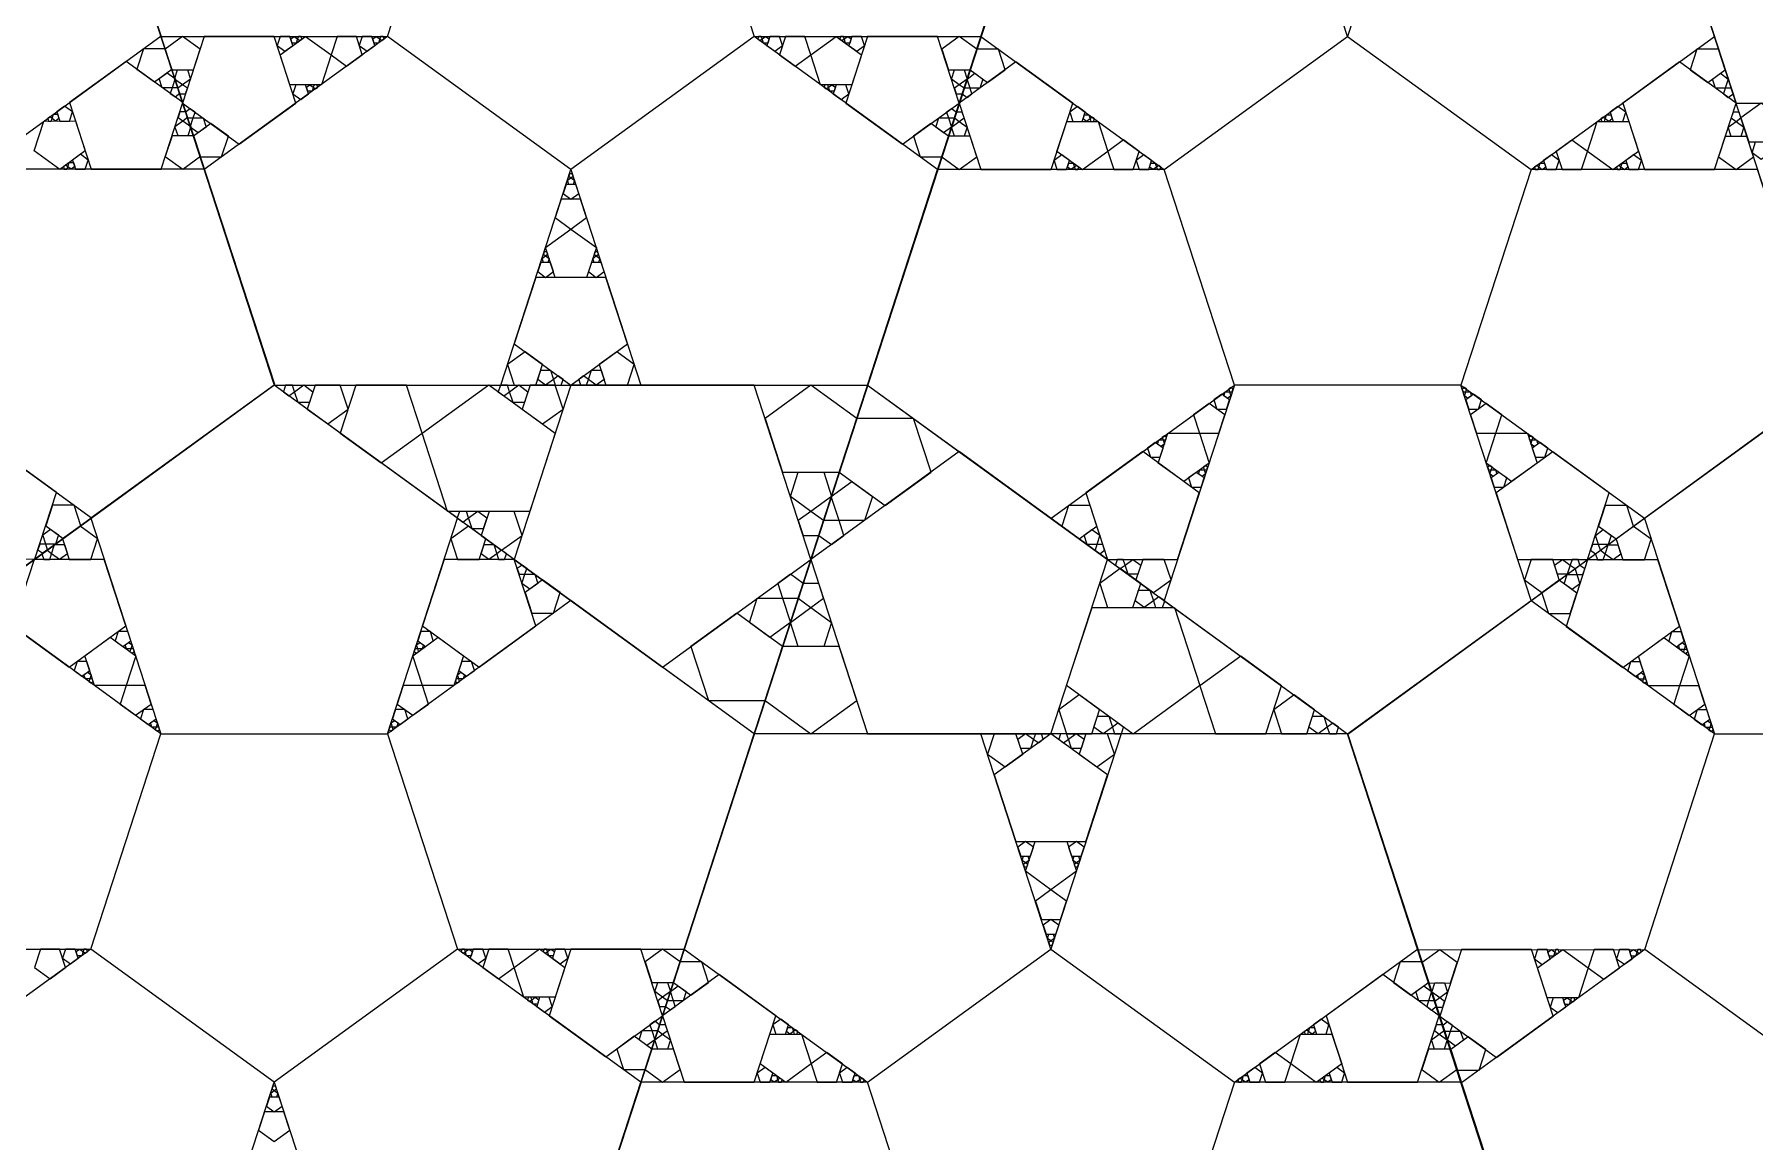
# Model space of a CAD drawing. Header units: inches. Extents: x -578 to 126, y -85 to 118.
# Drawn here: x -266.69 to -247.7, y -57.02 to -44.79 of the extents above; entities that cross this region are included whole.
import ezdxf

# ---------------------------------------------------------------- set-up
doc = ezdxf.new("R2010")
doc.units = ezdxf.units.IN
doc.header["$MEASUREMENT"] = 0
doc.layers.add('drawing', color=7, linetype='Continuous')

msp = doc.modelspace()

# ---------------------------------------------------------------- linework, layer by layer
for points in [[(-266.071, -42.43), (-264.047, -48.661), (-269.347, -52.512), (-274.647, -48.661), (-272.622, -42.43)], [(-262.795, -44.81), (-262.022, -42.43), (-259.52, -42.43), (-258.747, -44.81), (-260.771, -46.281)], [(-255.471, -42.43), (-238.32, -42.43), (-233.02, -58.742), (-246.895, -68.823), (-260.771, -58.742)], [(-250.944, -48.661), (-253.446, -48.661), (-254.219, -46.281), (-252.195, -44.81), (-250.17, -46.281)], [(-241.595, -52.512), (-243.619, -58.743), (-250.171, -58.743), (-252.195, -52.512), (-246.895, -48.661)], [(-265.298, -52.512), (-262.795, -52.512), (-262.022, -54.891), (-264.047, -56.362), (-266.071, -54.891)], [(-245.641, -52.512), (-244.866, -54.891), (-246.889, -56.364), (-248.915, -54.895), (-248.144, -52.515)], [(-253.446, -56.363), (-254.22, -58.742), (-256.722, -58.742), (-257.495, -56.362), (-255.471, -54.892)]]:
    msp.add_lwpolyline(points, close=True)
at = {"layer": 'drawing'}
for points in [[(-255.471, -42.43), (-269.347, -32.349), (-283.223, -42.43), (-277.922, -58.742), (-260.771, -58.742)], [(-269.347, -32.349), (-283.222, -42.43), (-277.922, -58.742), (-260.771, -58.742), (-255.471, -42.43)], [(-264.047, -48.661), (-257.495, -48.661), (-255.471, -42.43), (-260.771, -38.58), (-266.071, -42.43)], [(-264.047, -48.661), (-257.495, -48.661), (-255.471, -42.43), (-260.771, -38.58), (-266.071, -42.43)], [(-262.022, -42.43), (-264.047, -40.959), (-266.071, -42.43), (-265.298, -44.81), (-262.795, -44.81)], [(-258.747, -44.81), (-256.244, -44.81), (-255.471, -42.43), (-257.495, -40.959), (-259.52, -42.43)], [(-272.623, -42.432), (-274.641, -48.665), (-269.337, -52.51), (-264.041, -48.654), (-266.072, -42.425)], [(-267.319, -46.277), (-265.296, -44.804), (-266.072, -42.425), (-268.574, -42.428), (-269.345, -44.809)], [(-238.319, -42.431), (-255.47, -42.43), (-260.771, -58.742), (-246.895, -68.824), (-233.019, -58.743)], [(-246.895, -48.661), (-248.919, -42.431), (-255.47, -42.43), (-257.495, -48.661), (-252.195, -52.512)], [(-246.895, -48.661), (-248.919, -42.431), (-255.47, -42.43), (-257.495, -48.661), (-252.195, -52.512)], [(-252.195, -44.81), (-252.968, -42.43), (-255.47, -42.43), (-256.244, -44.81), (-254.219, -46.281)], [(-250.17, -46.281), (-248.146, -44.811), (-248.919, -42.431), (-251.421, -42.431), (-252.195, -44.81)], [(-245.257, -43.621), (-246.895, -42.431), (-248.532, -43.621), (-247.907, -45.546), (-245.882, -45.546)], [(-264.866, -44.951), (-265.059, -44.81), (-265.252, -44.951), (-265.178, -45.178), (-264.939, -45.178)], [(-264.82, -44.81), (-265.059, -45.546), (-264.433, -46), (-263.808, -45.546), (-264.047, -44.81)], [(-264.82, -44.81), (-265.059, -45.546), (-264.433, -46), (-263.808, -45.546), (-264.047, -44.81)], [(-262.795, -44.81), (-264.82, -46.281), (-264.047, -48.661), (-261.544, -48.661), (-260.771, -46.281)], [(-263.981, -44.81), (-264.014, -44.911), (-263.928, -44.974), (-263.841, -44.911), (-263.874, -44.81)], [(-263.7, -44.809), (-263.419, -45.013), (-263.526, -45.343), (-263.873, -45.343), (-263.981, -45.013)], [(-263.827, -44.81), (-263.788, -44.838), (-263.803, -44.884), (-263.85, -44.884), (-263.865, -44.838)], [(-263.779, -44.81), (-263.788, -44.838), (-263.764, -44.855), (-263.74, -44.838), (-263.749, -44.81)], [(-263.353, -44.81), (-263.419, -45.013), (-263.247, -45.138), (-263.074, -45.013), (-263.14, -44.81)], [(-263.074, -44.81), (-263.107, -44.911), (-263.021, -44.974), (-262.935, -44.911), (-262.968, -44.81)], [(-262.92, -44.81), (-262.881, -44.838), (-262.896, -44.884), (-262.944, -44.884), (-262.959, -44.838)], [(-262.872, -44.81), (-262.881, -44.838), (-262.858, -44.855), (-262.834, -44.838), (-262.843, -44.81)], [(-260.771, -46.281), (-259.998, -48.661), (-257.495, -48.661), (-256.722, -46.281), (-258.747, -44.81)], [(-258.684, -44.855), (-258.661, -44.838), (-258.67, -44.81), (-258.699, -44.81), (-258.708, -44.838)], [(-258.646, -44.884), (-258.661, -44.838), (-258.622, -44.81), (-258.583, -44.838), (-258.598, -44.884)], [(-258.521, -44.974), (-258.435, -44.911), (-258.468, -44.81), (-258.574, -44.81), (-258.607, -44.911)], [(-258.295, -45.138), (-258.123, -45.013), (-258.189, -44.81), (-258.402, -44.81), (-258.468, -45.013)], [(-258.016, -45.343), (-258.123, -45.013), (-257.842, -44.809), (-257.561, -45.013), (-257.668, -45.343)], [(-257.778, -44.855), (-257.754, -44.838), (-257.763, -44.81), (-257.793, -44.81), (-257.802, -44.838)], [(-257.739, -44.884), (-257.754, -44.838), (-257.715, -44.81), (-257.677, -44.838), (-257.692, -44.884)], [(-257.109, -46), (-256.483, -45.546), (-256.722, -44.81), (-257.495, -44.81), (-257.734, -45.546)], [(-257.109, -46), (-256.483, -45.546), (-256.722, -44.81), (-257.495, -44.81), (-257.734, -45.546)], [(-257.614, -44.974), (-257.528, -44.911), (-257.561, -44.81), (-257.668, -44.81), (-257.701, -44.911)], [(-256.29, -44.951), (-256.483, -44.81), (-256.676, -44.951), (-256.603, -45.178), (-256.364, -45.178)], [(-265.25, -44.945), (-265.489, -44.945), (-265.563, -45.172), (-265.369, -45.313), (-265.176, -45.172)], [(-255.976, -45.178), (-256.05, -44.951), (-256.289, -44.951), (-256.363, -45.178), (-256.17, -45.318)], [(-248.1, -44.951), (-248.339, -44.951), (-248.413, -45.178), (-248.22, -45.319), (-248.026, -45.178)], [(-265.294, -46.275), (-265.056, -45.54), (-265.682, -45.086), (-266.307, -45.541), (-266.068, -46.276)], [(-265.294, -46.275), (-265.056, -45.54), (-265.682, -45.086), (-266.307, -45.541), (-266.068, -46.276)], [(-264.972, -45.28), (-265.059, -45.343), (-265.146, -45.28), (-265.113, -45.178), (-265.005, -45.178)], [(-256.396, -45.28), (-256.483, -45.343), (-256.57, -45.28), (-256.537, -45.178), (-256.429, -45.178)], [(-255.857, -45.091), (-256.483, -45.546), (-256.244, -46.281), (-255.47, -46.281), (-255.231, -45.546)], [(-255.857, -45.091), (-256.483, -45.546), (-256.244, -46.281), (-255.47, -46.281), (-255.231, -45.546)], [(-248.146, -46.281), (-247.907, -45.546), (-248.532, -45.091), (-249.158, -45.546), (-248.919, -46.281)], [(-265.142, -45.274), (-265.175, -45.376), (-265.283, -45.376), (-265.316, -45.274), (-265.229, -45.211)], [(-265.11, -45.376), (-265.175, -45.376), (-265.196, -45.439), (-265.142, -45.477), (-265.089, -45.438)], [(-265.006, -45.382), (-265.059, -45.343), (-265.112, -45.382), (-265.092, -45.444), (-265.026, -45.444)], [(-263.808, -45.343), (-263.841, -45.444), (-263.754, -45.507), (-263.668, -45.444), (-263.701, -45.343)], [(-263.653, -45.343), (-263.615, -45.371), (-263.629, -45.416), (-263.677, -45.416), (-263.692, -45.371)], [(-263.606, -45.343), (-263.615, -45.371), (-263.591, -45.388), (-263.567, -45.371), (-263.576, -45.343)], [(-257.951, -45.388), (-257.927, -45.371), (-257.936, -45.343), (-257.966, -45.343), (-257.975, -45.371)], [(-257.912, -45.416), (-257.927, -45.371), (-257.889, -45.343), (-257.85, -45.371), (-257.865, -45.416)], [(-257.788, -45.507), (-257.701, -45.444), (-257.734, -45.343), (-257.841, -45.343), (-257.874, -45.444)], [(-256.43, -45.382), (-256.483, -45.343), (-256.536, -45.382), (-256.516, -45.444), (-256.45, -45.444)], [(-256.343, -45.444), (-256.363, -45.382), (-256.429, -45.382), (-256.45, -45.444), (-256.396, -45.483)], [(-256.256, -45.382), (-256.363, -45.382), (-256.397, -45.28), (-256.31, -45.217), (-256.223, -45.28)], [(-247.993, -45.28), (-248.026, -45.382), (-248.133, -45.382), (-248.166, -45.28), (-248.08, -45.217)], [(-247.96, -45.382), (-248.026, -45.382), (-248.046, -45.445), (-247.993, -45.483), (-247.94, -45.445)], [(-266.307, -45.744), (-266.274, -45.642), (-266.361, -45.58), (-266.447, -45.642), (-266.414, -45.744)], [(-247.402, -45.71), (-247.628, -45.546), (-247.854, -45.71), (-247.767, -45.975), (-247.489, -45.975)], [(-266.414, -46.278), (-266.696, -46.074), (-266.589, -45.744), (-266.241, -45.743), (-266.134, -46.074)], [(-266.509, -45.744), (-266.5, -45.716), (-266.524, -45.699), (-266.548, -45.716), (-266.539, -45.744)], [(-266.461, -45.744), (-266.5, -45.716), (-266.485, -45.67), (-266.438, -45.67), (-266.423, -45.716)], [(-265.143, -45.805), (-265.056, -45.742), (-264.969, -45.805), (-265.002, -45.907), (-265.109, -45.907)], [(-265.109, -45.704), (-265.056, -45.742), (-265.003, -45.703), (-265.023, -45.641), (-265.089, -45.641)], [(-265.006, -45.709), (-264.94, -45.709), (-264.919, -45.647), (-264.973, -45.608), (-265.026, -45.647)], [(-264.973, -45.812), (-264.94, -45.709), (-264.832, -45.709), (-264.799, -45.812), (-264.886, -45.875)], [(-256.71, -45.709), (-256.602, -45.709), (-256.569, -45.812), (-256.656, -45.875), (-256.743, -45.812)], [(-256.623, -45.647), (-256.602, -45.709), (-256.536, -45.709), (-256.516, -45.647), (-256.569, -45.608)], [(-256.569, -45.811), (-256.483, -45.748), (-256.396, -45.811), (-256.429, -45.913), (-256.536, -45.913)], [(-256.536, -45.71), (-256.483, -45.748), (-256.429, -45.71), (-256.45, -45.647), (-256.515, -45.647)], [(-254.95, -45.748), (-254.843, -46.079), (-255.124, -46.283), (-255.405, -46.079), (-255.297, -45.748)], [(-255.178, -45.584), (-255.264, -45.647), (-255.231, -45.748), (-255.125, -45.748), (-255.092, -45.647)], [(-255.053, -45.675), (-255.038, -45.72), (-255.077, -45.749), (-255.116, -45.72), (-255.101, -45.675)], [(-255.015, -45.703), (-255.038, -45.72), (-255.029, -45.748), (-255, -45.748), (-254.991, -45.72)], [(-249.266, -46.283), (-249.547, -46.079), (-249.439, -45.748), (-249.092, -45.748), (-248.985, -46.079)], [(-249.36, -45.748), (-249.351, -45.721), (-249.375, -45.703), (-249.398, -45.721), (-249.389, -45.748)], [(-249.312, -45.749), (-249.351, -45.721), (-249.336, -45.675), (-249.288, -45.675), (-249.274, -45.721)], [(-249.158, -45.748), (-249.125, -45.647), (-249.211, -45.585), (-249.297, -45.647), (-249.265, -45.748)], [(-247.994, -45.812), (-247.907, -45.749), (-247.82, -45.812), (-247.853, -45.914), (-247.961, -45.914)], [(-247.96, -45.71), (-247.907, -45.749), (-247.854, -45.71), (-247.874, -45.647), (-247.94, -45.647)], [(-265.249, -46.135), (-265.055, -46.275), (-264.862, -46.134), (-264.936, -45.907), (-265.175, -45.907)], [(-264.866, -46.141), (-264.627, -46.141), (-264.553, -45.913), (-264.746, -45.773), (-264.939, -45.913)], [(-256.989, -45.913), (-256.915, -46.141), (-256.676, -46.141), (-256.603, -45.913), (-256.796, -45.773)], [(-256.676, -46.141), (-256.483, -46.281), (-256.289, -46.141), (-256.363, -45.913), (-256.602, -45.913)], [(-254.67, -45.953), (-254.843, -46.079), (-254.777, -46.281), (-254.564, -46.281), (-254.498, -46.079)], [(-249.613, -46.281), (-249.547, -46.079), (-249.719, -45.954), (-249.892, -46.079), (-249.826, -46.281)], [(-248.1, -46.141), (-247.907, -46.281), (-247.714, -46.141), (-247.787, -45.914), (-248.026, -45.914)], [(-266.133, -46.276), (-266.101, -46.175), (-266.187, -46.112), (-266.273, -46.175), (-266.24, -46.276)], [(-255.351, -46.117), (-255.437, -46.18), (-255.405, -46.281), (-255.298, -46.281), (-255.265, -46.18)], [(-254.445, -46.117), (-254.531, -46.18), (-254.498, -46.281), (-254.391, -46.281), (-254.359, -46.18)], [(-249.892, -46.281), (-249.859, -46.18), (-249.945, -46.117), (-250.031, -46.18), (-249.998, -46.281)], [(-248.985, -46.281), (-248.952, -46.18), (-249.038, -46.117), (-249.124, -46.18), (-249.091, -46.281)], [(-247.527, -46.094), (-247.628, -46.168), (-247.729, -46.094), (-247.691, -45.975), (-247.565, -45.975)], [(-268.09, -48.658), (-266.064, -50.127), (-264.041, -48.654), (-264.816, -46.275), (-267.319, -46.277)], [(-266.335, -46.276), (-266.326, -46.249), (-266.35, -46.231), (-266.374, -46.249), (-266.365, -46.276)], [(-266.288, -46.277), (-266.326, -46.249), (-266.312, -46.203), (-266.264, -46.203), (-266.249, -46.248)], [(-260.795, -46.354), (-260.771, -46.371), (-260.747, -46.354), (-260.756, -46.326), (-260.786, -46.326)], [(-254.219, -46.281), (-256.722, -46.281), (-257.495, -48.661), (-255.47, -50.132), (-253.446, -48.661)], [(-255.226, -46.208), (-255.212, -46.253), (-255.25, -46.281), (-255.289, -46.253), (-255.274, -46.208)], [(-255.188, -46.236), (-255.212, -46.253), (-255.203, -46.281), (-255.173, -46.281), (-255.164, -46.253)], [(-254.32, -46.208), (-254.305, -46.253), (-254.344, -46.281), (-254.382, -46.253), (-254.368, -46.208)], [(-254.281, -46.236), (-254.305, -46.253), (-254.296, -46.281), (-254.267, -46.281), (-254.258, -46.253)], [(-250.944, -48.661), (-248.919, -50.132), (-246.895, -48.661), (-247.668, -46.281), (-250.17, -46.281)], [(-250.093, -46.281), (-250.084, -46.253), (-250.108, -46.236), (-250.132, -46.253), (-250.123, -46.281)], [(-250.046, -46.282), (-250.084, -46.253), (-250.07, -46.208), (-250.022, -46.208), (-250.007, -46.253)], [(-249.187, -46.281), (-249.178, -46.253), (-249.202, -46.236), (-249.225, -46.253), (-249.216, -46.281)], [(-249.139, -46.282), (-249.178, -46.253), (-249.163, -46.208), (-249.115, -46.208), (-249.1, -46.253)], [(-260.857, -46.546), (-260.771, -46.609), (-260.685, -46.546), (-260.718, -46.445), (-260.824, -46.445)], [(-260.81, -46.399), (-260.771, -46.371), (-260.732, -46.399), (-260.747, -46.445), (-260.795, -46.445)], [(-260.943, -46.811), (-260.771, -46.937), (-260.599, -46.811), (-260.664, -46.609), (-260.877, -46.609)], [(-261.052, -47.141), (-260.771, -46.937), (-260.49, -47.141), (-260.597, -47.471), (-260.945, -47.471)], [(-261.09, -47.262), (-261.051, -47.233), (-261.012, -47.262), (-261.027, -47.307), (-261.075, -47.307)], [(-261.075, -47.216), (-261.051, -47.233), (-261.027, -47.216), (-261.036, -47.188), (-261.066, -47.188)], [(-260.53, -47.262), (-260.491, -47.233), (-260.452, -47.262), (-260.467, -47.307), (-260.515, -47.307)], [(-260.515, -47.216), (-260.491, -47.233), (-260.467, -47.216), (-260.476, -47.188), (-260.506, -47.188)], [(-261.397, -48.206), (-260.771, -48.661), (-260.145, -48.206), (-260.384, -47.471), (-261.158, -47.471)], [(-261.137, -47.408), (-261.051, -47.471), (-260.965, -47.408), (-260.998, -47.307), (-261.104, -47.307)], [(-260.577, -47.408), (-260.491, -47.471), (-260.405, -47.408), (-260.438, -47.307), (-260.544, -47.307)], [(-261.277, -48.293), (-261.47, -48.434), (-261.397, -48.661), (-261.158, -48.661), (-261.084, -48.434)], [(-260.145, -48.661), (-260.072, -48.434), (-260.265, -48.293), (-260.458, -48.434), (-260.384, -48.661)], [(-260.997, -48.496), (-260.964, -48.598), (-261.05, -48.661), (-261.137, -48.598), (-261.104, -48.496)], [(-260.91, -48.56), (-260.964, -48.598), (-260.943, -48.661), (-260.877, -48.661), (-260.857, -48.598)], [(-260.599, -48.661), (-260.578, -48.598), (-260.632, -48.56), (-260.685, -48.598), (-260.665, -48.661)], [(-260.492, -48.661), (-260.578, -48.598), (-260.545, -48.496), (-260.438, -48.496), (-260.405, -48.598)], [(-269.347, -52.512), (-267.322, -58.742), (-260.771, -58.742), (-258.747, -52.512), (-264.047, -48.661)], [(-269.347, -52.512), (-267.322, -58.742), (-260.771, -58.742), (-258.747, -52.512), (-264.047, -48.661)], [(-262.795, -52.512), (-262.022, -50.132), (-264.047, -48.661), (-266.071, -50.132), (-265.298, -52.512)], [(-263.884, -48.779), (-263.822, -48.734), (-263.846, -48.661), (-263.922, -48.661), (-263.946, -48.734)], [(-263.783, -48.853), (-263.822, -48.734), (-263.721, -48.66), (-263.619, -48.734), (-263.658, -48.853)], [(-263.456, -49.09), (-263.231, -48.926), (-263.317, -48.661), (-263.596, -48.661), (-263.682, -48.926)], [(-262.866, -49.519), (-262.414, -49.191), (-262.587, -48.661), (-263.145, -48.661), (-263.317, -49.191)], [(-262.133, -50.056), (-262.414, -49.191), (-261.679, -48.657), (-260.943, -49.191), (-261.224, -50.056)], [(-261.511, -48.779), (-261.448, -48.734), (-261.472, -48.661), (-261.549, -48.661), (-261.573, -48.734)], [(-261.41, -48.853), (-261.448, -48.734), (-261.347, -48.66), (-261.246, -48.734), (-261.285, -48.853)], [(-259.759, -51.776), (-258.121, -50.586), (-258.747, -48.661), (-260.771, -48.661), (-261.397, -50.586)], [(-259.759, -51.776), (-258.121, -50.586), (-258.747, -48.661), (-260.771, -48.661), (-261.397, -50.586)], [(-261.083, -49.09), (-260.857, -48.926), (-260.943, -48.661), (-261.222, -48.661), (-261.308, -48.926)], [(-257.615, -49.029), (-258.121, -48.661), (-258.627, -49.029), (-258.434, -49.624), (-257.808, -49.624)], [(-253.446, -48.661), (-254.219, -51.041), (-252.195, -52.512), (-250.17, -51.041), (-250.944, -48.661)], [(-253.671, -48.825), (-253.639, -48.926), (-253.532, -48.926), (-253.499, -48.825), (-253.585, -48.762)], [(-253.547, -48.734), (-253.499, -48.734), (-253.484, -48.78), (-253.523, -48.808), (-253.562, -48.78)], [(-253.508, -48.706), (-253.499, -48.734), (-253.47, -48.734), (-253.461, -48.706), (-253.484, -48.689)], [(-246.897, -48.663), (-252.193, -52.519), (-250.162, -58.747), (-243.61, -58.741), (-241.592, -52.508)], [(-250.92, -48.734), (-250.891, -48.734), (-250.881, -48.706), (-250.905, -48.689), (-250.929, -48.706)], [(-250.905, -48.78), (-250.891, -48.734), (-250.843, -48.734), (-250.828, -48.78), (-250.867, -48.808)], [(-250.857, -48.926), (-250.751, -48.926), (-250.718, -48.825), (-250.804, -48.762), (-250.89, -48.825)], [(-245.641, -52.512), (-244.871, -50.131), (-246.897, -48.663), (-248.919, -50.136), (-248.144, -52.515)], [(-253.897, -48.989), (-253.831, -49.191), (-253.618, -49.191), (-253.552, -48.989), (-253.725, -48.864)], [(-250.771, -49.192), (-250.558, -49.192), (-250.492, -48.989), (-250.665, -48.864), (-250.837, -48.989)], [(-256.795, -49.624), (-256.989, -49.029), (-257.614, -49.029), (-257.808, -49.624), (-257.302, -49.991)], [(-254.405, -49.358), (-254.372, -49.459), (-254.266, -49.459), (-254.233, -49.358), (-254.319, -49.295)], [(-254.28, -49.267), (-254.232, -49.267), (-254.218, -49.312), (-254.256, -49.341), (-254.295, -49.312)], [(-254.179, -49.191), (-253.831, -49.191), (-253.724, -49.522), (-254.005, -49.726), (-254.286, -49.522)], [(-254.242, -49.239), (-254.232, -49.267), (-254.203, -49.267), (-254.194, -49.239), (-254.218, -49.222)], [(-250.666, -49.522), (-250.558, -49.192), (-250.211, -49.192), (-250.104, -49.522), (-250.385, -49.726)], [(-250.186, -49.267), (-250.157, -49.267), (-250.148, -49.239), (-250.172, -49.222), (-250.196, -49.239)], [(-250.172, -49.313), (-250.157, -49.267), (-250.109, -49.267), (-250.095, -49.313), (-250.133, -49.341)], [(-250.124, -49.459), (-250.018, -49.459), (-249.985, -49.358), (-250.071, -49.295), (-250.157, -49.358)], [(-267.462, -50.583), (-266.689, -50.582), (-266.45, -49.846), (-267.077, -49.393), (-267.702, -49.848)], [(-267.462, -50.583), (-266.689, -50.582), (-266.45, -49.846), (-267.077, -49.393), (-267.702, -49.848)], [(-256.483, -49.396), (-258.121, -50.586), (-257.495, -52.512), (-255.471, -52.512), (-254.845, -50.586)], [(-256.483, -49.396), (-258.121, -50.586), (-257.495, -52.512), (-255.471, -52.512), (-254.845, -50.586)], [(-255.084, -49.851), (-254.845, -50.586), (-254.072, -50.586), (-253.833, -49.851), (-254.458, -49.396)], [(-255.084, -49.851), (-254.845, -50.586), (-254.072, -50.586), (-253.833, -49.851), (-254.458, -49.396)], [(-253.788, -49.568), (-253.779, -49.596), (-253.75, -49.596), (-253.741, -49.568), (-253.765, -49.551)], [(-250.64, -49.596), (-250.61, -49.596), (-250.601, -49.568), (-250.625, -49.551), (-250.649, -49.568)], [(-250.318, -50.587), (-249.545, -50.587), (-249.306, -49.851), (-249.931, -49.397), (-250.557, -49.851)], [(-250.318, -50.587), (-249.545, -50.587), (-249.306, -49.851), (-249.931, -49.397), (-250.557, -49.851)], [(-257.894, -49.891), (-258.121, -50.056), (-258.348, -49.891), (-258.261, -49.624), (-257.98, -49.624)], [(-257.528, -50.157), (-257.809, -50.157), (-257.896, -49.89), (-257.668, -49.725), (-257.441, -49.89)], [(-253.952, -49.687), (-253.919, -49.788), (-253.812, -49.788), (-253.779, -49.687), (-253.866, -49.625)], [(-253.827, -49.596), (-253.779, -49.596), (-253.764, -49.642), (-253.803, -49.67), (-253.842, -49.642)], [(-250.625, -49.642), (-250.61, -49.596), (-250.563, -49.596), (-250.548, -49.642), (-250.587, -49.67)], [(-250.577, -49.789), (-250.471, -49.789), (-250.438, -49.687), (-250.524, -49.625), (-250.61, -49.687)], [(-266.183, -50.214), (-266.257, -49.987), (-266.496, -49.987), (-266.57, -50.214), (-266.376, -50.354)], [(-261.964, -50.174), (-261.902, -50.129), (-261.925, -50.056), (-262.002, -50.056), (-262.026, -50.129)], [(-261.863, -50.248), (-261.902, -50.129), (-261.8, -50.055), (-261.699, -50.129), (-261.738, -50.248)], [(-261.536, -50.485), (-261.31, -50.321), (-261.397, -50.056), (-261.675, -50.056), (-261.762, -50.321)], [(-257.982, -50.157), (-258.121, -50.056), (-258.26, -50.157), (-258.207, -50.321), (-258.035, -50.321)], [(-255.038, -49.991), (-255.277, -49.991), (-255.351, -50.219), (-255.158, -50.359), (-254.964, -50.219)], [(-249.039, -50.219), (-249.113, -49.992), (-249.351, -49.992), (-249.425, -50.219), (-249.232, -50.359)], [(-266.462, -50.418), (-266.57, -50.418), (-266.603, -50.316), (-266.516, -50.253), (-266.429, -50.316)], [(-266.071, -50.586), (-265.997, -50.359), (-266.191, -50.219), (-266.384, -50.359), (-266.31, -50.586)], [(-261.903, -50.219), (-262.096, -50.359), (-262.022, -50.586), (-261.783, -50.586), (-261.709, -50.359)], [(-257.756, -50.321), (-257.809, -50.157), (-257.981, -50.157), (-258.034, -50.321), (-257.895, -50.423)], [(-254.931, -50.32), (-254.964, -50.423), (-255.071, -50.423), (-255.104, -50.32), (-255.018, -50.257)], [(-249.318, -50.423), (-249.426, -50.423), (-249.459, -50.321), (-249.372, -50.258), (-249.285, -50.321)], [(-248.919, -50.59), (-248.845, -50.363), (-249.039, -50.223), (-249.232, -50.363), (-249.158, -50.59)], [(-266.549, -50.481), (-266.57, -50.418), (-266.636, -50.418), (-266.656, -50.481), (-266.603, -50.519)], [(-266.524, -50.586), (-266.504, -50.524), (-266.557, -50.485), (-266.611, -50.524), (-266.59, -50.586)], [(-266.417, -50.587), (-266.504, -50.524), (-266.471, -50.422), (-266.364, -50.422), (-266.33, -50.524)], [(-261.622, -50.422), (-261.589, -50.524), (-261.676, -50.587), (-261.763, -50.524), (-261.73, -50.422)], [(-261.536, -50.485), (-261.589, -50.524), (-261.569, -50.586), (-261.503, -50.586), (-261.483, -50.524)], [(-254.898, -50.423), (-254.964, -50.423), (-254.984, -50.485), (-254.931, -50.524), (-254.878, -50.485)], [(-249.405, -50.485), (-249.426, -50.423), (-249.492, -50.423), (-249.512, -50.485), (-249.459, -50.524)], [(-249.372, -50.591), (-249.352, -50.528), (-249.405, -50.489), (-249.459, -50.528), (-249.438, -50.591)], [(-249.265, -50.591), (-249.352, -50.528), (-249.319, -50.426), (-249.212, -50.426), (-249.178, -50.528)], [(-265.923, -50.586), (-266.697, -50.586), (-266.936, -51.322), (-266.31, -51.776), (-265.684, -51.322)], [(-265.923, -50.586), (-266.697, -50.586), (-266.936, -51.322), (-266.31, -51.776), (-265.684, -51.322)], [(-261.158, -51.322), (-261.397, -50.586), (-262.17, -50.586), (-262.409, -51.322), (-261.783, -51.776)], [(-261.158, -51.322), (-261.397, -50.586), (-262.17, -50.586), (-262.409, -51.322), (-261.783, -51.776)], [(-261.343, -50.75), (-261.278, -50.75), (-261.257, -50.687), (-261.31, -50.649), (-261.364, -50.687)], [(-254.705, -50.688), (-254.931, -50.852), (-254.845, -51.117), (-254.566, -51.117), (-254.48, -50.852)], [(-254.705, -50.688), (-254.652, -50.649), (-254.673, -50.586), (-254.738, -50.586), (-254.759, -50.649)], [(-254.619, -50.751), (-254.652, -50.649), (-254.565, -50.586), (-254.479, -50.649), (-254.512, -50.751)], [(-254.339, -50.954), (-254.145, -50.814), (-254.219, -50.586), (-254.458, -50.586), (-254.532, -50.814)], [(-250.17, -50.587), (-250.244, -50.814), (-250.051, -50.954), (-249.858, -50.814), (-249.931, -50.587)], [(-249.824, -50.586), (-249.737, -50.649), (-249.771, -50.751), (-249.878, -50.751), (-249.911, -50.649)], [(-248.771, -50.59), (-249.545, -50.591), (-249.783, -51.326), (-249.157, -51.78), (-248.532, -51.325)], [(-249.717, -50.587), (-249.737, -50.649), (-249.684, -50.688), (-249.631, -50.649), (-249.651, -50.587)], [(-249.684, -50.692), (-249.663, -50.755), (-249.598, -50.755), (-249.577, -50.692), (-249.631, -50.653)], [(-261.311, -50.852), (-261.278, -50.75), (-261.17, -50.75), (-261.137, -50.852), (-261.224, -50.915)], [(-261.203, -51.181), (-260.964, -51.181), (-260.89, -50.954), (-261.084, -50.813), (-261.277, -50.954)], [(-258.486, -50.851), (-258.433, -51.015), (-258.26, -51.015), (-258.207, -50.851), (-258.346, -50.75)], [(-258.26, -51.015), (-258.121, -51.117), (-257.981, -51.015), (-258.034, -50.851), (-258.207, -50.851)], [(-250.05, -50.959), (-249.976, -51.186), (-249.737, -51.186), (-249.664, -50.959), (-249.857, -50.818)], [(-249.771, -50.755), (-249.663, -50.755), (-249.63, -50.857), (-249.717, -50.92), (-249.804, -50.857)], [(-265.298, -52.512), (-267.322, -51.041), (-269.347, -52.512), (-268.573, -54.891), (-266.071, -54.891)], [(-262.022, -54.891), (-259.52, -54.891), (-258.747, -52.512), (-260.771, -51.041), (-262.795, -52.512)], [(-258.714, -51.015), (-258.433, -51.015), (-258.346, -51.282), (-258.573, -51.448), (-258.8, -51.282)], [(-254.378, -50.925), (-254.34, -51.044), (-254.441, -51.117), (-254.542, -51.044), (-254.504, -50.925)], [(-254.278, -50.999), (-254.34, -51.044), (-254.316, -51.117), (-254.239, -51.117), (-254.215, -51.044)], [(-248.144, -52.515), (-250.17, -51.046), (-252.193, -52.519), (-251.417, -54.898), (-248.915, -54.895)], [(-259.446, -51.549), (-259.253, -52.144), (-258.627, -52.144), (-258.434, -51.549), (-258.94, -51.181)], [(-258.348, -51.282), (-258.121, -51.117), (-257.893, -51.282), (-257.98, -51.549), (-258.261, -51.549)], [(-254.108, -51.117), (-253.827, -51.981), (-254.563, -52.516), (-255.298, -51.981), (-255.017, -51.117)], [(-265.576, -51.651), (-265.683, -51.981), (-266.03, -51.981), (-266.138, -51.651), (-265.857, -51.447)], [(-265.664, -51.384), (-265.771, -51.384), (-265.804, -51.486), (-265.717, -51.548), (-265.631, -51.486)], [(-262.063, -51.981), (-262.41, -51.981), (-262.517, -51.651), (-262.236, -51.447), (-261.956, -51.651)], [(-262.29, -51.486), (-262.323, -51.384), (-262.429, -51.384), (-262.462, -51.486), (-262.376, -51.548)], [(-248.423, -51.654), (-248.53, -51.985), (-248.877, -51.985), (-248.985, -51.655), (-248.704, -51.45)], [(-248.511, -51.388), (-248.618, -51.388), (-248.65, -51.489), (-248.564, -51.552), (-248.478, -51.489)], [(-265.616, -51.531), (-265.631, -51.576), (-265.679, -51.576), (-265.694, -51.531), (-265.655, -51.503)], [(-265.602, -51.576), (-265.631, -51.576), (-265.64, -51.604), (-265.616, -51.622), (-265.593, -51.604)], [(-262.453, -51.604), (-262.462, -51.576), (-262.492, -51.576), (-262.501, -51.604), (-262.477, -51.622)], [(-262.414, -51.576), (-262.462, -51.576), (-262.477, -51.531), (-262.438, -51.503), (-262.4, -51.531)], [(-258.627, -52.144), (-258.121, -52.512), (-257.614, -52.144), (-257.808, -51.549), (-258.433, -51.549)], [(-253.376, -51.654), (-253.827, -51.982), (-253.655, -52.512), (-253.097, -52.512), (-252.925, -51.982)], [(-248.463, -51.534), (-248.478, -51.58), (-248.526, -51.58), (-248.541, -51.534), (-248.502, -51.506)], [(-248.449, -51.58), (-248.478, -51.58), (-248.487, -51.608), (-248.463, -51.625), (-248.439, -51.608)], [(-266.117, -51.714), (-266.224, -51.714), (-266.257, -51.815), (-266.171, -51.877), (-266.084, -51.815)], [(-266.069, -51.86), (-266.084, -51.906), (-266.132, -51.906), (-266.147, -51.86), (-266.108, -51.832)], [(-261.961, -51.906), (-262.009, -51.906), (-262.024, -51.86), (-261.985, -51.832), (-261.946, -51.86)], [(-261.836, -51.815), (-261.869, -51.714), (-261.976, -51.714), (-262.009, -51.815), (-261.923, -51.877)], [(-248.964, -51.717), (-249.071, -51.718), (-249.103, -51.819), (-249.017, -51.881), (-248.931, -51.819)], [(-248.916, -51.864), (-248.931, -51.91), (-248.979, -51.91), (-248.993, -51.864), (-248.955, -51.836)], [(-266.055, -51.906), (-266.084, -51.906), (-266.093, -51.934), (-266.07, -51.951), (-266.046, -51.934)], [(-265.47, -51.981), (-265.683, -51.981), (-265.749, -52.184), (-265.577, -52.309), (-265.404, -52.184)], [(-262.344, -52.184), (-262.41, -51.981), (-262.623, -51.981), (-262.689, -52.184), (-262.517, -52.309)], [(-262, -51.934), (-262.009, -51.906), (-262.038, -51.906), (-262.047, -51.934), (-262.024, -51.951)], [(-248.901, -51.91), (-248.931, -51.91), (-248.94, -51.938), (-248.916, -51.955), (-248.892, -51.937)], [(-248.317, -51.985), (-248.53, -51.985), (-248.595, -52.187), (-248.423, -52.312), (-248.25, -52.187)], [(-255.159, -52.083), (-255.384, -52.247), (-255.298, -52.512), (-255.019, -52.512), (-254.933, -52.247)], [(-252.785, -52.083), (-253.011, -52.247), (-252.925, -52.512), (-252.646, -52.512), (-252.56, -52.247)], [(-265.384, -52.246), (-265.49, -52.246), (-265.523, -52.348), (-265.437, -52.41), (-265.351, -52.348)], [(-265.336, -52.393), (-265.351, -52.439), (-265.399, -52.439), (-265.413, -52.393), (-265.375, -52.365)], [(-262.695, -52.439), (-262.742, -52.439), (-262.757, -52.393), (-262.718, -52.365), (-262.68, -52.393)], [(-262.57, -52.348), (-262.603, -52.246), (-262.709, -52.246), (-262.742, -52.348), (-262.656, -52.41)], [(-254.832, -52.32), (-254.793, -52.439), (-254.894, -52.512), (-254.996, -52.439), (-254.957, -52.32)], [(-254.731, -52.394), (-254.793, -52.439), (-254.769, -52.512), (-254.692, -52.512), (-254.669, -52.439)], [(-252.458, -52.32), (-252.42, -52.439), (-252.521, -52.512), (-252.622, -52.439), (-252.584, -52.32)], [(-252.358, -52.394), (-252.42, -52.439), (-252.396, -52.512), (-252.319, -52.512), (-252.295, -52.439)], [(-248.23, -52.25), (-248.337, -52.25), (-248.369, -52.351), (-248.283, -52.414), (-248.197, -52.351)], [(-248.182, -52.396), (-248.197, -52.442), (-248.245, -52.442), (-248.259, -52.396), (-248.221, -52.368)], [(-265.322, -52.439), (-265.351, -52.439), (-265.36, -52.466), (-265.336, -52.484), (-265.312, -52.466)], [(-262.733, -52.466), (-262.742, -52.439), (-262.772, -52.439), (-262.781, -52.466), (-262.757, -52.484)], [(-252.195, -52.512), (-258.746, -52.512), (-260.771, -58.742), (-255.471, -62.593), (-250.171, -58.743)], [(-252.195, -52.512), (-258.746, -52.512), (-260.771, -58.742), (-255.471, -62.593), (-250.171, -58.743)], [(-255.471, -54.892), (-256.244, -52.512), (-258.746, -52.512), (-259.519, -54.892), (-257.495, -56.362)], [(-256.096, -52.512), (-256.17, -52.739), (-255.977, -52.879), (-255.783, -52.739), (-255.857, -52.512)], [(-254.845, -52.966), (-255.471, -52.512), (-256.096, -52.966), (-255.857, -53.702), (-255.084, -53.702)], [(-255.75, -52.511), (-255.663, -52.574), (-255.696, -52.676), (-255.804, -52.676), (-255.837, -52.574)], [(-255.643, -52.512), (-255.663, -52.574), (-255.61, -52.613), (-255.557, -52.574), (-255.577, -52.512)], [(-253.446, -56.363), (-251.422, -54.892), (-252.195, -52.512), (-254.697, -52.512), (-255.471, -54.892)], [(-255.331, -52.613), (-255.278, -52.574), (-255.298, -52.512), (-255.364, -52.512), (-255.384, -52.574)], [(-255.245, -52.676), (-255.278, -52.574), (-255.191, -52.511), (-255.104, -52.574), (-255.137, -52.676)], [(-254.964, -52.879), (-254.771, -52.739), (-254.845, -52.512), (-255.084, -52.512), (-255.158, -52.739)], [(-248.168, -52.442), (-248.197, -52.442), (-248.206, -52.47), (-248.182, -52.487), (-248.158, -52.47)], [(-255.665, -53.764), (-255.751, -53.702), (-255.837, -53.764), (-255.804, -53.866), (-255.697, -53.866)], [(-255.19, -54.032), (-255.471, -54.236), (-255.752, -54.032), (-255.644, -53.702), (-255.297, -53.702)], [(-255.104, -53.764), (-255.19, -53.702), (-255.277, -53.764), (-255.244, -53.866), (-255.137, -53.866)], [(-255.712, -53.911), (-255.751, -53.939), (-255.789, -53.911), (-255.775, -53.866), (-255.727, -53.866)], [(-255.152, -53.911), (-255.19, -53.939), (-255.229, -53.911), (-255.214, -53.866), (-255.167, -53.866)], [(-255.727, -53.956), (-255.751, -53.939), (-255.774, -53.956), (-255.765, -53.984), (-255.736, -53.984)], [(-255.167, -53.956), (-255.19, -53.939), (-255.214, -53.956), (-255.205, -53.984), (-255.176, -53.984)], [(-255.298, -54.361), (-255.471, -54.236), (-255.643, -54.361), (-255.577, -54.564), (-255.364, -54.564)], [(-255.384, -54.627), (-255.471, -54.564), (-255.557, -54.627), (-255.524, -54.728), (-255.417, -54.728)], [(-255.432, -54.773), (-255.471, -54.801), (-255.509, -54.773), (-255.494, -54.728), (-255.447, -54.728)], [(-255.447, -54.819), (-255.471, -54.801), (-255.494, -54.819), (-255.485, -54.847), (-255.456, -54.847)], [(-266.071, -54.891), (-268.096, -56.362), (-267.322, -58.742), (-264.82, -58.742), (-264.047, -56.362)], [(-266.629, -54.891), (-266.695, -55.094), (-266.522, -55.219), (-266.35, -55.094), (-266.416, -54.891)], [(-266.35, -54.891), (-266.383, -54.993), (-266.297, -55.055), (-266.21, -54.993), (-266.243, -54.891)], [(-266.196, -54.891), (-266.157, -54.919), (-266.172, -54.965), (-266.219, -54.965), (-266.234, -54.919)], [(-266.148, -54.891), (-266.157, -54.919), (-266.133, -54.937), (-266.109, -54.919), (-266.119, -54.891)], [(-264.047, -56.362), (-263.273, -58.742), (-260.771, -58.742), (-259.998, -56.362), (-262.022, -54.891)], [(-261.96, -54.937), (-261.936, -54.919), (-261.945, -54.891), (-261.975, -54.891), (-261.984, -54.919)], [(-261.922, -54.965), (-261.936, -54.919), (-261.898, -54.891), (-261.859, -54.919), (-261.874, -54.965)], [(-261.797, -55.055), (-261.711, -54.993), (-261.743, -54.891), (-261.85, -54.891), (-261.883, -54.993)], [(-261.571, -55.219), (-261.399, -55.094), (-261.465, -54.891), (-261.678, -54.891), (-261.743, -55.094)], [(-261.291, -55.424), (-261.399, -55.094), (-261.118, -54.89), (-260.837, -55.094), (-260.944, -55.424)], [(-261.053, -54.937), (-261.03, -54.919), (-261.039, -54.891), (-261.068, -54.891), (-261.077, -54.919)], [(-261.015, -54.965), (-261.03, -54.919), (-260.991, -54.891), (-260.952, -54.919), (-260.967, -54.965)], [(-260.384, -56.081), (-259.759, -55.627), (-259.998, -54.891), (-260.771, -54.891), (-261.01, -55.627)], [(-260.384, -56.081), (-259.759, -55.627), (-259.998, -54.891), (-260.771, -54.891), (-261.01, -55.627)], [(-260.89, -55.055), (-260.804, -54.993), (-260.837, -54.891), (-260.943, -54.891), (-260.976, -54.993)], [(-259.565, -55.032), (-259.759, -54.891), (-259.952, -55.032), (-259.878, -55.259), (-259.639, -55.259)], [(-259.252, -55.259), (-259.326, -55.032), (-259.565, -55.032), (-259.639, -55.259), (-259.446, -55.4)], [(-251.376, -55.032), (-251.615, -55.032), (-251.689, -55.259), (-251.496, -55.4), (-251.302, -55.259)], [(-250.984, -55.038), (-251.178, -54.898), (-251.371, -55.038), (-251.297, -55.266), (-251.058, -55.265)], [(-250.939, -54.897), (-251.177, -55.633), (-250.551, -56.087), (-249.926, -55.632), (-250.166, -54.897)], [(-250.939, -54.897), (-251.177, -55.633), (-250.551, -56.087), (-249.926, -55.632), (-250.166, -54.897)], [(-248.915, -54.895), (-250.937, -56.368), (-250.162, -58.747), (-247.659, -58.745), (-246.889, -56.364)], [(-250.1, -54.897), (-250.133, -54.998), (-250.046, -55.06), (-249.96, -54.998), (-249.993, -54.896)], [(-249.819, -54.895), (-249.538, -55.099), (-249.645, -55.429), (-249.992, -55.429), (-250.1, -55.099)], [(-249.946, -54.896), (-249.907, -54.924), (-249.922, -54.97), (-249.969, -54.97), (-249.984, -54.924)], [(-249.898, -54.896), (-249.907, -54.924), (-249.883, -54.942), (-249.859, -54.924), (-249.869, -54.896)], [(-249.472, -54.896), (-249.538, -55.099), (-249.365, -55.224), (-249.193, -55.098), (-249.259, -54.896)], [(-249.193, -54.896), (-249.226, -54.997), (-249.14, -55.059), (-249.054, -54.997), (-249.087, -54.896)], [(-249.039, -54.895), (-249, -54.923), (-249.015, -54.969), (-249.063, -54.969), (-249.078, -54.923)], [(-248.991, -54.895), (-249, -54.923), (-248.977, -54.941), (-248.953, -54.923), (-248.962, -54.895)], [(-259.672, -55.361), (-259.759, -55.424), (-259.846, -55.361), (-259.812, -55.259), (-259.705, -55.259)], [(-259.133, -55.172), (-259.758, -55.627), (-259.52, -56.362), (-258.746, -56.362), (-258.507, -55.627)], [(-259.133, -55.172), (-259.758, -55.627), (-259.52, -56.362), (-258.746, -56.362), (-258.507, -55.627)], [(-251.422, -56.363), (-251.183, -55.627), (-251.808, -55.173), (-252.434, -55.627), (-252.195, -56.363)], [(-251.422, -56.363), (-251.183, -55.627), (-251.808, -55.173), (-252.434, -55.627), (-252.195, -56.363)], [(-251.091, -55.367), (-251.177, -55.431), (-251.264, -55.368), (-251.231, -55.265), (-251.124, -55.265)], [(-261.227, -55.469), (-261.203, -55.452), (-261.212, -55.424), (-261.241, -55.424), (-261.25, -55.452)], [(-261.188, -55.498), (-261.203, -55.452), (-261.164, -55.424), (-261.126, -55.452), (-261.14, -55.498)], [(-261.063, -55.588), (-260.977, -55.526), (-261.01, -55.424), (-261.116, -55.424), (-261.149, -55.526)], [(-259.705, -55.463), (-259.759, -55.424), (-259.812, -55.463), (-259.792, -55.526), (-259.726, -55.526)], [(-259.532, -55.463), (-259.639, -55.463), (-259.673, -55.361), (-259.586, -55.298), (-259.499, -55.361)], [(-251.269, -55.361), (-251.302, -55.463), (-251.409, -55.463), (-251.442, -55.361), (-251.355, -55.298)], [(-251.124, -55.469), (-251.177, -55.431), (-251.231, -55.469), (-251.21, -55.532), (-251.144, -55.532)], [(-249.926, -55.429), (-249.959, -55.531), (-249.873, -55.593), (-249.787, -55.53), (-249.82, -55.429)], [(-249.772, -55.429), (-249.733, -55.457), (-249.748, -55.502), (-249.796, -55.503), (-249.811, -55.457)], [(-249.724, -55.429), (-249.733, -55.457), (-249.709, -55.474), (-249.686, -55.457), (-249.695, -55.429)], [(-259.619, -55.526), (-259.639, -55.463), (-259.705, -55.463), (-259.726, -55.526), (-259.672, -55.564)], [(-251.236, -55.463), (-251.302, -55.463), (-251.322, -55.526), (-251.269, -55.565), (-251.216, -55.526)], [(-259.985, -55.791), (-259.878, -55.791), (-259.845, -55.893), (-259.931, -55.956), (-260.018, -55.893)], [(-259.898, -55.728), (-259.878, -55.791), (-259.812, -55.791), (-259.792, -55.728), (-259.845, -55.689)], [(-259.845, -55.893), (-259.758, -55.83), (-259.672, -55.893), (-259.705, -55.995), (-259.812, -55.995)], [(-259.812, -55.791), (-259.758, -55.83), (-259.705, -55.791), (-259.726, -55.728), (-259.791, -55.728)], [(-258.226, -55.83), (-258.119, -56.16), (-258.399, -56.364), (-258.68, -56.16), (-258.573, -55.83)], [(-258.454, -55.666), (-258.54, -55.728), (-258.507, -55.83), (-258.401, -55.83), (-258.368, -55.728)], [(-258.329, -55.756), (-258.314, -55.802), (-258.353, -55.83), (-258.392, -55.802), (-258.377, -55.756)], [(-258.291, -55.784), (-258.314, -55.802), (-258.305, -55.83), (-258.276, -55.83), (-258.267, -55.802)], [(-252.542, -56.364), (-252.823, -56.16), (-252.715, -55.83), (-252.368, -55.83), (-252.261, -56.16)], [(-252.636, -55.83), (-252.627, -55.802), (-252.651, -55.785), (-252.674, -55.802), (-252.665, -55.83)], [(-252.588, -55.83), (-252.627, -55.802), (-252.612, -55.756), (-252.564, -55.756), (-252.55, -55.802)], [(-252.434, -55.83), (-252.401, -55.728), (-252.487, -55.666), (-252.573, -55.728), (-252.54, -55.83)], [(-251.27, -55.893), (-251.183, -55.83), (-251.096, -55.893), (-251.129, -55.995), (-251.236, -55.995)], [(-251.236, -55.791), (-251.183, -55.83), (-251.129, -55.791), (-251.15, -55.728), (-251.216, -55.728)], [(-251.124, -55.797), (-251.058, -55.797), (-251.038, -55.734), (-251.091, -55.696), (-251.144, -55.734)], [(-251.091, -55.899), (-251.058, -55.797), (-250.951, -55.797), (-250.917, -55.899), (-251.004, -55.962)], [(-260.265, -55.995), (-260.191, -56.222), (-259.952, -56.222), (-259.878, -55.995), (-260.072, -55.854)], [(-259.952, -56.222), (-259.758, -56.362), (-259.565, -56.222), (-259.639, -55.995), (-259.878, -55.995)], [(-251.376, -56.222), (-251.183, -56.363), (-250.989, -56.222), (-251.063, -55.995), (-251.302, -55.995)], [(-250.983, -56.228), (-250.744, -56.228), (-250.671, -56), (-250.864, -55.86), (-251.057, -56.001)], [(-258.627, -56.199), (-258.713, -56.261), (-258.68, -56.362), (-258.574, -56.362), (-258.541, -56.261)], [(-257.946, -56.035), (-258.119, -56.16), (-258.053, -56.362), (-257.84, -56.362), (-257.774, -56.16)], [(-257.721, -56.199), (-257.807, -56.261), (-257.774, -56.362), (-257.667, -56.362), (-257.634, -56.261)], [(-253.167, -56.363), (-253.135, -56.261), (-253.221, -56.199), (-253.307, -56.261), (-253.274, -56.363)], [(-252.889, -56.363), (-252.823, -56.16), (-252.995, -56.035), (-253.167, -56.16), (-253.102, -56.363)], [(-252.261, -56.363), (-252.228, -56.261), (-252.314, -56.199), (-252.4, -56.261), (-252.367, -56.363)], [(-264.07, -56.435), (-264.047, -56.453), (-264.023, -56.435), (-264.032, -56.407), (-264.061, -56.407)], [(-257.495, -56.362), (-259.997, -56.362), (-260.771, -58.742), (-258.746, -60.213), (-256.722, -58.742)], [(-258.502, -56.289), (-258.487, -56.335), (-258.526, -56.363), (-258.565, -56.335), (-258.55, -56.289)], [(-258.464, -56.317), (-258.487, -56.335), (-258.478, -56.362), (-258.449, -56.362), (-258.44, -56.335)], [(-257.596, -56.289), (-257.581, -56.335), (-257.62, -56.363), (-257.658, -56.335), (-257.644, -56.289)], [(-257.557, -56.317), (-257.581, -56.335), (-257.572, -56.362), (-257.543, -56.362), (-257.533, -56.335)], [(-254.22, -58.742), (-252.195, -60.213), (-250.171, -58.743), (-250.944, -56.363), (-253.446, -56.363)], [(-253.369, -56.363), (-253.36, -56.335), (-253.384, -56.317), (-253.408, -56.335), (-253.399, -56.363)], [(-253.322, -56.363), (-253.36, -56.335), (-253.346, -56.289), (-253.298, -56.289), (-253.283, -56.335)], [(-252.463, -56.363), (-252.454, -56.335), (-252.478, -56.317), (-252.501, -56.335), (-252.492, -56.363)], [(-252.415, -56.363), (-252.454, -56.335), (-252.439, -56.289), (-252.391, -56.289), (-252.376, -56.335)], [(-264.133, -56.627), (-264.047, -56.69), (-263.96, -56.627), (-263.993, -56.526), (-264.1, -56.526)], [(-264.085, -56.481), (-264.047, -56.453), (-264.008, -56.481), (-264.023, -56.526), (-264.071, -56.526)], [(-264.219, -56.893), (-264.047, -57.018), (-263.874, -56.893), (-263.94, -56.69), (-264.153, -56.69)]]:
    msp.add_lwpolyline(points, close=True, dxfattribs=at)

doc.saveas('drawing.dxf')
